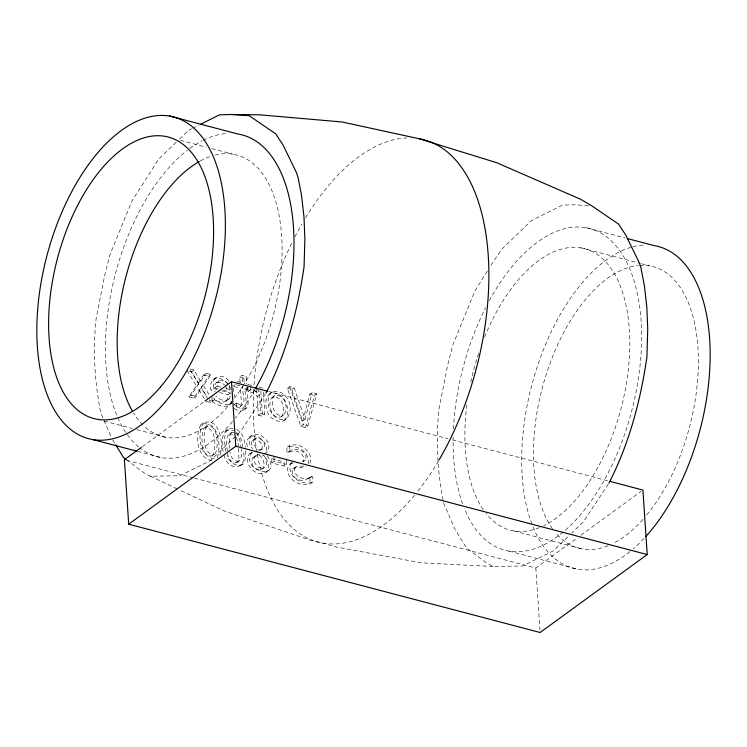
<?xml version="1.0" encoding="UTF-8"?>
<svg xmlns="http://www.w3.org/2000/svg" width="747" height="747" viewBox="0 0 747 747"><rect width="100%" height="100%" fill="white"/><g stroke="black" fill="none" stroke-linecap="round" stroke-linejoin="round"><path stroke-width="0.56" stroke-dasharray="3.73 2.8" d="M266.474 450.73L266.296 446.407L264.69 442.747A11.364 8.152 53.9 0 0 260.096 438.218C253.149 431.99 242.299 439.638 248.527 447.864M218.087 388.776L214.856 387.926C213.558 380.382 224.184 377.618 227.77 383.874M214.856 387.926L217.19 386.218L217.386 383.239L219.011 380.662M308.091 463.766C310.537 452.533 297.241 444.241 287.231 447.098C285.149 458.256 291.694 448.237 296.764 451.337C301.19 452.252 305.784 457.444 303.011 461.889C313.469 454.101 293.907 443.597 287.931 452.757M302.703 421L309.79 394.285L312.134 392.577L316.775 393.8L307.895 425.893L305.551 427.592L300.864 426.36L287.334 388.375L289.677 386.666L294.094 387.833L305.047 419.291L302.703 421L291.75 389.532L287.334 388.375M305.047 419.291L312.134 392.577M305.551 427.592L314.431 395.508L316.775 393.8M231.757 401.074C228.909 409.972 217.452 405.873 212.269 401.466L211.943 396.638M217.237 457.799C221.551 446.641 218.507 418.74 200.906 424.585C194.724 435.669 196.797 458.303 212.12 460.591M219.889 455.343C224.67 443.961 218.526 412.689 200.906 424.585M309.865 463.345C314.823 451.244 296.942 439.88 287.231 447.098M303.87 466.053L296.326 466.436L292.815 468.957C290.266 473.729 294.972 479.098 299.734 479.891C305.803 484.448 314.683 468.808 312.563 482.217L310.22 483.925C299.239 487.95 283.374 477.221 288.706 465.101L292.142 462.542M295.158 467.248C291.451 476.381 305.626 481.983 311.873 476.297M487.315 271.068L474.793 291.237L452.915 344.75L447.789 364.667L438.984 408.814C435.594 440.291 437.443 472.281 443.681 503.301L454.914 529.175L466.399 547.85L486.605 562.967L493.076 566.478L522.667 566.021L553.452 550.8L568.383 536.337M188.879 371.054L191.69 371.791L198.385 383.22L200.728 381.512L194.033 370.082L189.346 368.85L198.655 384.014L196.312 385.723L188.748 396.844L193.809 398.17L199.075 389.803L201.419 388.104L208.189 399.636M193.809 398.17L196.153 396.47L201.419 388.104M198.385 383.22L203.623 374.929L205.967 373.229L211.018 374.555L203.492 385.592L201.148 387.301L207.003 396.844M200.728 381.512L205.967 373.229M265.456 393.818L240.459 431.598L236.304 435.613M608.31 484.093L583.314 521.873L571.698 533.125M259.414 450.936L263.047 448.564A5.668 4.062 53.9 0 0 264.522 444.941C264.223 440.935 260.395 437.891 256.454 438.078L252.439 440.497L251.459 441.981L252.169 448.023M254.783 438.797L253.803 440.272L253.877 444.409L257.304 450.236L263.047 448.564M490.891 265.306L501.629 249.302L531.509 220.552L562.276 205.154L574.06 204.753L588.599 205.714M188.748 396.844L191.092 395.135L198.655 384.014M201.148 387.301L208.674 376.264L211.018 374.555M240.627 406.284L241.44 403.8L240.469 388.244L242.812 386.535C241.318 392.539 247.939 403.352 239.946 406.611L237.723 406.433L234.362 404.715L236.706 403.007L240.067 404.725L242.971 404.585M228.918 380.653C221.803 371.334 207.096 379.149 211.074 390.261L215.304 391.372M215.369 377.851L213.605 381.007L213.409 388.552L211.074 390.261M226.332 401.167L227.751 398.627L228.012 394.715L230.356 393.015C231.906 402.773 218.526 405.126 213.521 397.992M236.706 403.007L236.724 406.919L234.381 408.628C248.798 418.124 246.407 397.273 244.586 389.327L246.93 387.618L249.713 388.347L247.369 390.055L244.586 389.327M244.101 409.907C252.019 405.49 245.586 394.341 246.93 387.618M203.249 422.886C197.068 433.96 199.141 456.594 214.464 458.882M233.195 428.348C219.973 427.48 221.467 445.352 223.652 453.999M227.732 429.329C222.905 435.454 224.875 444.194 225.818 451.319M223.904 454.839C227.536 471.721 247.957 470.647 243.317 451.188M240.403 465.829C246.379 462.795 245.884 455.156 245.66 449.479M267.221 455.586C284.075 482.917 238.069 470.517 252.411 451.804C241.16 457.397 250.796 473.523 260.899 473.589C271.843 474.317 269.462 458.602 262.384 454.867M281.339 416.779C286.157 410.785 283.309 397.693 274.597 396.806A6.714 4.818 53.9 0 0 271.338 398.226C267.51 404.958 271.656 419.805 281.339 416.779C289.733 412.372 286.372 396.059 276.941 395.098A6.714 4.818 53.9 0 0 273.682 396.526C269.844 403.259 274 418.096 283.673 415.071M235.473 436.416L210.589 460.535L179.812 475.746L150.222 476.212L143.751 472.692L127.214 460.329M176.208 142.257L158.775 159.036L131.939 200.962L110.052 254.484L104.925 274.392L96.13 318.539C92.74 350.016 94.589 382.006 100.817 413.026L111.107 436.771M179.523 139.063L188.655 130.277L191.727 128.745M212.363 456.156C216.509 449.096 216.667 426.92 204.538 427.76C199.673 434.11 201.232 463.028 214.706 454.447C219.487 448.06 217.956 419.31 204.538 427.76M264.373 453.84C269.658 451.748 270.012 445.175 267.034 441.038A11.364 8.152 53.9 0 0 262.44 436.509C252.869 429.329 244.148 440.394 252.57 448.62M227.592 453.177C227.9 457.818 231.281 464.363 236.836 462.598L238.9 458.359L238.545 446.902M236.836 462.598C242.159 460.404 241.598 454.008 241.253 449.32M206.882 426.051C202.661 433.045 202.521 455.465 214.706 454.447M234.287 432.354C224.137 431.981 226.668 445.763 227.48 452.112M231.355 432.504L229.31 436.584L229.6 448.293M259.48 454.279L255.754 455.53L252.346 458.21C248.163 476.25 275.484 470.208 263.887 455.651M255.754 455.53L254.69 456.501C252.197 462.019 258.088 469.882 264.102 467.715M283.972 420.57C290.275 415.341 287.931 405.033 284.019 398.973A11.831 8.488 53.9 0 0 278.201 394.08C262.393 387.273 262.795 413.464 273.169 418.899C287.94 428.853 295.205 407.078 286.362 397.264A11.831 8.488 53.9 0 0 280.545 392.371L273.794 391.26L269.667 393.613M272.011 391.904C261.936 400.896 272.31 423.624 286.316 418.862M292.301 462.449L291.05 463.392C285.718 475.512 301.583 486.241 312.563 482.217M261.758 469.415C266.362 465.979 263.42 458.658 259.844 455.493L253.42 457.229M191.69 371.791L194.033 370.082M142.257 446.706L204.258 401.569M240.086 382.408L239.722 377.02L242.065 375.311L246.183 376.395L246.687 383.949M239.722 377.02L243.839 378.103L246.183 376.395M205.845 401.344L210.514 402.568L212.858 400.868L210.514 397.049M232.896 386.246L235.24 384.537M212.269 401.466L214.613 399.757L214.417 396.862M223.474 390.195L227.788 391.335L230.132 389.626L229.329 386.535M229.618 404.725L231.962 403.016C226.462 406.956 219.385 403.193 214.613 399.757M248.116 391.316C251.58 387.282 257.005 391.886 259.498 394.808L260.74 413.474L258.397 415.183L257.155 396.517C255.138 391.026 245.53 393.865 247.808 386.703M248.34 391.372L250.684 389.673M234.119 404.65L236.463 402.941M253.41 389.299L256.903 392.801L259.246 391.092L257.015 388.711M257.155 396.517L259.498 394.808M272.216 397.395L274.56 395.686M291.75 389.532L294.094 387.833M258.397 415.183L262.505 416.266L264.849 414.557L263.187 389.411M249.199 437.163L251.534 435.454M300.864 426.36L303.207 424.66L307.895 425.893M286.278 460.199L286.559 464.457L284.215 466.165L271.871 462.907L271.581 458.649L273.15 457.519M271.871 462.907L274.214 461.207L286.559 464.457M287.604 452.673L290.275 451.057M266.203 472.216L268.547 470.507M309.529 478.005L312.171 476.381M194.304 478.099L535.842 568.028L577.17 537.933M580.933 535.197L641.047 491.433M292.815 468.957C296.531 466.315 301.695 468.995 305.672 466.847M213.026 379.56C218.124 375.844 225.155 380.036 228.367 384.462M228.675 399.458C224.539 402.484 219.188 399.038 215.864 396.283M246.445 408.198L242.915 409.16L236.724 406.919M305.355 460.18L302.311 461.272M225.389 431.038L229.189 429.805L233.353 430.804M242.747 464.12C236.463 467.781 228.834 461.833 227.004 455.651M192.754 128.232L198.907 125.151M252.439 440.497L254.111 439.778C258.051 439.6 261.88 442.644 262.188 446.65A5.668 4.062 53.9 0 1 260.703 450.273M250.068 453.504L252.458 452.439M216.667 382.371L220.412 382.221L224.698 384.882M239.18 460.899C234.035 462.589 230.468 456.762 230.113 452.308M229.012 434.203L230.291 433.858L233.615 434.735M290.583 463.682L293.412 463.056M493.076 566.478L421.336 562.846L334.217 546.599L323.096 543.162L312.05 540.763L224.025 510.901L178.682 489.593M250.152 385.004L251.814 385.293M585.732 227.592L625.08 237.948M180.4 140.343L206.256 147.15M211.877 148.634L233.232 154.255M580.942 247.808L640.515 263.495M641.645 263.794L649.507 265.867M309.79 394.285L314.431 395.508M237.163 381.437L242.57 382.866L242.065 375.311M247.612 384.191L249.47 384.677M258.994 387.189L263.103 388.272M268.696 391.531L447.92 438.722M452.43 439.908L607.983 480.863M203.623 374.929L208.674 376.264M236.323 384.826L242.812 386.535M233.979 386.535L240.469 388.244M217.19 386.218L221.504 387.357M225.818 388.487L230.132 389.626M213.409 388.552L217.648 389.663M221.887 390.784L230.356 393.015M219.543 392.492L228.012 394.715M191.092 395.135L196.153 396.47M209.123 399.888L212.858 400.868M260.74 413.474L264.849 414.557M271.581 458.649L283.935 461.907L284.215 466.165M104.235 421.084L132.34 428.489M136.832 429.665L166.058 437.359M513.768 530.921L582.343 548.97M137.653 451.365L161.268 457.584M508.968 551.137L577.543 569.195M126.663 460.292L193.174 477.8M150.222 476.212L177.627 489.098M236.528 429.404C243.008 432.737 244.82 440.581 245.436 447.248M235.959 433.027L239.367 437.331L241.216 448.312M236.388 432.494C240.609 435.968 242.075 441.542 242.868 446.725M228.871 385.275L230.636 388.655M187.002 370.559L196.312 385.723M112.657 439.88L115.075 443.811M203.492 385.592L209.926 396.097M209.337 400.663L210.514 402.568M199.075 389.803L204.715 399.421M225.426 385.573L227.788 391.335M236.117 437.21L237.714 441.206L238.442 445.866M289.677 386.666L303.207 424.66M233.353 387.833L234.521 396.825M535.842 568.028L539.978 630.216M309.828 478.089L310.22 483.925M289.575 445.389L289.948 450.964M273.925 456.949L274.214 461.207M260.843 391.12L262.505 416.266M256.651 388.898L256.903 392.801M250.236 386.152L250.46 389.617M247.182 387.301L247.369 390.055M243.839 378.103L244.204 383.491M214.94 155.124A145.6 76.166 -75.2 0 1 280.564 224.81A145.6 76.166 -75.2 0 1 244.409 383.799M243.783 384.798A145.6 76.166 -75.2 0 1 234.605 398.114M231.887 401.606A145.6 76.166 -75.2 0 1 143.657 425.762M142.864 424.996A145.6 76.166 -75.2 0 1 133.545 413.054M200.308 160.96A145.6 76.166 -75.2 0 1 210.579 156.412M254.988 389.355A166.404 87.044 -75.2 0 1 235.426 418.04M232.578 421.457A166.404 87.044 -75.2 0 1 140.296 448.293M138.662 446.986A166.404 87.044 -75.2 0 1 109.249 302.787A166.404 87.044 -75.2 0 1 187.348 150.287M189.859 148.401A166.404 87.044 -75.2 0 1 202.176 140.753M203.212 140.231A166.404 87.044 -75.2 0 1 228.162 133.414M484.588 337.149A145.6 76.166 -75.2 0 1 622.979 293.608A145.6 76.166 -75.2 0 1 543.592 525.804M539.474 527.625A145.6 76.166 -75.2 0 1 486.036 513.469M483.225 509.669A145.6 76.166 -75.2 0 1 467.043 403.641M470.778 382.165A145.6 76.166 -75.2 0 1 479.032 352.164M639.395 265.409A145.6 76.166 -75.2 0 1 698.305 355.684A145.6 76.166 -75.2 0 1 646.108 515.738M643.008 519.342A145.6 76.166 -75.2 0 1 613.194 543.349M608.049 545.683A145.6 76.166 -75.2 0 1 555.338 532.424M552.481 528.699A145.6 76.166 -75.2 0 1 546.767 372.734A145.6 76.166 -75.2 0 1 638.237 265.512M644.045 538.438A166.404 87.044 -75.2 0 1 633.269 548.821M629.908 551.622A166.404 87.044 -75.2 0 1 521.686 459.293A166.404 87.044 -75.2 0 1 630.729 247.378M633.017 246.734A166.404 87.044 -75.2 0 1 645.567 244.988M489.294 300.677A166.404 87.044 -75.2 0 1 624.781 258.583A166.404 87.044 -75.2 0 1 596.545 493.029A166.404 87.044 -75.2 0 1 464.289 508.277M462.617 503.88A166.404 87.044 -75.2 0 1 453.158 437.191M453.438 428.965A166.404 87.044 -75.2 0 1 485.587 307.727M438.433 461.002A208.002 108.801 -75.2 0 1 417.377 491.787M414.613 495.196A208.002 108.801 -75.2 0 1 257.201 453.588M256.996 452.439A208.002 108.801 -75.2 0 1 253.728 389.775M253.999 385.069A208.002 108.801 -75.2 0 1 292.329 241.991M294.916 236.855A208.002 108.801 -75.2 0 1 301.9 224.016M305.579 217.788A208.002 108.801 -75.2 0 1 406.882 137.943"/><path stroke-width="1.12" d="M266.091 392.857C286.325 353.49 297.726 310.322 304.076 266.651L304.869 238.956L303.992 217.078L301.601 195.91L298.193 178.029L296.503 172.66L282.917 144.815L275.736 133.853L249.096 115.664L231.196 114.487L219.422 114.879L200.962 124.123M608.954 483.122C629.179 443.765 640.59 400.597 646.939 356.917L647.724 329.231L646.855 307.353L644.465 286.185L641.047 268.304L639.357 262.935L625.771 235.081L618.6 224.128L591.951 205.939L580.578 199.253L496.54 162.65L419.058 138.727L342.051 121.976L259.965 114.842L231.196 114.487M141.323 447.388L124.413 459.694L128.699 524.189L540.128 632.513L647.21 554.554L642.924 490.069L610.234 481.46M205.192 400.887L231.495 381.736L267.566 391.232M128.699 524.189L235.781 446.23L647.21 554.554M169.457 115.981L238.032 134.03A166.404 87.044 -75.2 0 1 255.539 388.393M627.331 238.536L654.307 245.642A166.404 87.044 -75.2 0 1 710.042 362.5A166.404 87.044 -75.2 0 1 645.66 536.682M92.693 439.535L136.533 451.076M126.299 459.638L123.544 457.575L115.682 444.801M231.495 381.736L235.781 446.23M132.387 411.121A145.6 76.166 -75.2 0 1 126.308 275.241A145.6 76.166 -75.2 0 1 199.272 161.529M419.058 138.727A208.002 108.801 -75.2 0 1 488.314 256.819A208.002 108.801 -75.2 0 1 439.04 459.965M160.577 386.89A145.6 76.166 -75.2 0 0 183.006 144.33A145.6 76.166 -75.2 0 0 49.647 302.04A145.6 76.166 -75.2 0 0 160.577 386.89M164.788 402.474A166.404 87.044 -75.2 0 0 190.429 125.272A166.404 87.044 -75.2 0 0 38.013 305.514A166.404 87.044 -75.2 0 0 164.788 402.474"/></g></svg>
